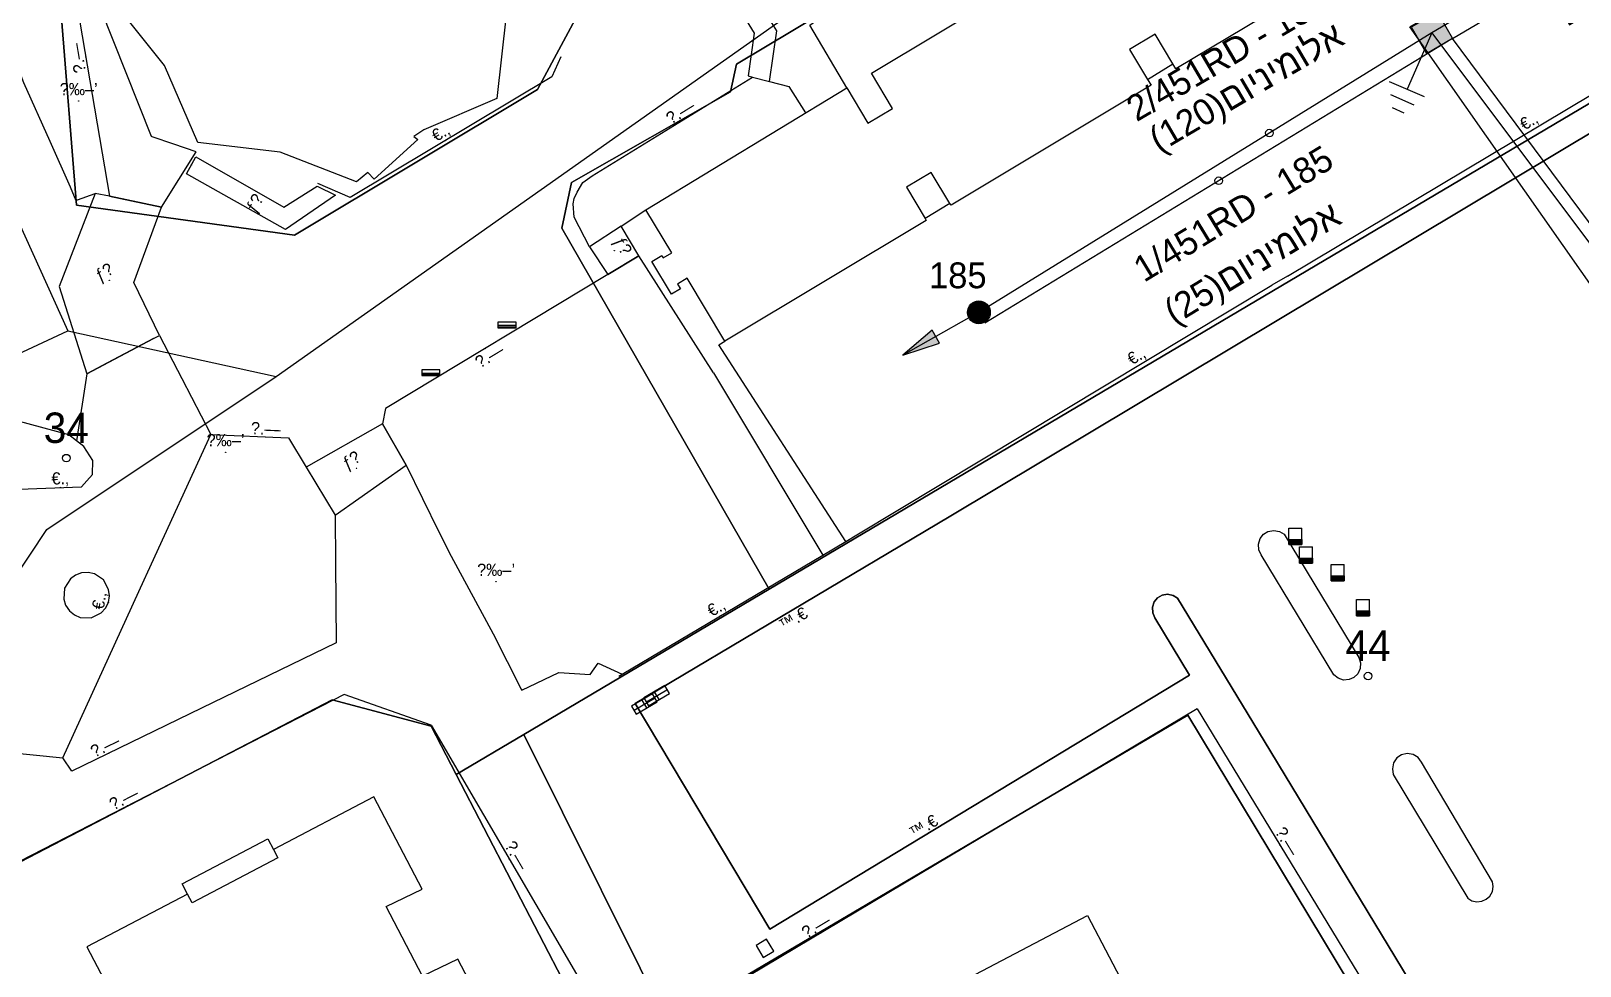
# Model space of a CAD drawing. Header units: metres. Extents: x 218299 to 220222, y 572714 to 574340.
# Drawn here: x 219626.4 to 219728.4, y 573992.4 to 574053.9 of the extents above; entities that cross this region are included whole.
import ezdxf
from ezdxf.enums import TextEntityAlignment as Align

# ---------------------------------------------------------------- set-up
doc = ezdxf.new("R2010")
doc.units = ezdxf.units.M
doc.header["$MEASUREMENT"] = 0
for name, color, linetype in [('1602', 44, 'Continuous'), ('1603', 44, 'Continuous'), ('6011', 10, 'Continuous'), ('6021', 110, 'Continuous'), ('6031', 254, 'Continuous'), ('6321', 7, 'Continuous'), ('6370', 7, 'Continuous'), ('6541', 7, 'Continuous'), ('6561', 7, 'Continuous'), ('6901', 3, 'Continuous'), ('A_POINTS', 2, 'Continuous'), ('M2200', 253, 'Continuous'), ('M2401', 7, 'Continuous'), ('M2404', 7, 'Continuous'), ('M2407', 253, 'Continuous'), ('M2408', 253, 'Continuous'), ('M2412', 253, 'Continuous'), ('M2420', 253, 'Continuous'), ('M2601', 253, 'Continuous'), ('M2602', 253, 'Continuous'), ('M2605', 253, 'Continuous'), ('M2804', 253, 'Continuous'), ('M4903', 253, 'Continuous'), ('M5202', 253, 'Continuous'), ('M5235', 253, 'Continuous'), ('M5250', 253, 'Continuous')]:
    doc.layers.add(name, color=color, linetype=linetype)
doc.styles.add('HEBTXT', font='HEBTXT')
doc.styles.add('MAVAT_HEBTXT', font='HEBTXT')

# ---------------------------------------------------------------- blocks, each defined once
blk = doc.blocks.new('6901')
at = {"layer": 'A_POINTS'}
blk.add_circle((0, 0), 0.25, dxfattribs=at)
at = {"color": 0, "style": 'HEBTXT', "flags": 1}
blk.add_attdef('CODE', (-2.92, 6.4), '', height=1.7, dxfattribs=at)
at = {"color": 0, "style": 'HEBTXT'}
for tag, p in [('PATH', (0.17, 4.71)), ('HTCH', (0.17, 2.71))]:
    blk.add_attdef(tag, text='', height=1.7, dxfattribs=at).set_placement(p, align=Align.MIDDLE_CENTER)
blk = doc.blocks.new('6321')
at = {"color": 0, "const_width": 0.75}
blk.add_lwpolyline([(-0.38, 0, 1), (0.38, 0, 1)], format="xyb", close=True, dxfattribs=at)
at = {"color": 0}
blk.add_circle((0, 0), 0.75, dxfattribs=at)
at = {"color": 0, "style": 'HEBTXT'}
blk.add_attdef('POLE_NUM', (1.75, 1.75), '', height=1.7, dxfattribs=at)
at = {"color": 0, "style": 'HEBTXT', "flags": 1}
blk.add_attdef('MAP_TYPE', (1.73, -0.72), '', height=1.7, dxfattribs=at)
blk = doc.blocks.new('6370')
at = {"color": 0}
blk.add_lwpolyline([(-1, -1), (1, -1), (1, 1), (-1, 1)], close=True, dxfattribs=at)
for points in [[(-0.99, 1.01), (1, 1.01), (-0.99, -1.01)], [(-0.99, -1.01), (1, -1.01), (1, 1.01)]]:
    blk.add_solid(points, dxfattribs=at)
at = {"color": 0, "style": 'HEBTXT'}
blk.add_attdef('POLE_NUM', (2.03, 2.71), '', height=2, dxfattribs=at)
at = {"color": 0, "style": 'HEBTXT', "flags": 1}
blk.add_attdef('MAP_TYPE', (2.06, -0.22), '', height=2, dxfattribs=at)
blk = doc.blocks.new('6541')
at = {"color": 0}
blk.add_lwpolyline([(0.75, 0), (5.75, 0), (3.25, 0.5), (3.25, -0.5), (5.75, 0)], dxfattribs=at)
blk.add_solid([(3.25, -0.5), (3.25, 0.5), (5.75, 0)], dxfattribs=at)
blk = doc.blocks.new('6561')
at = {"color": 0}
blk.add_line((0, 0), (-1.62, -3.72), dxfattribs=at)
at = {"color": 0, "flags": 128}
for points in [[(-2.81, -3.2), (-0.52, -4.2)], [(-2.72, -4.06), (-1.19, -4.73)], [(-2.62, -4.92), (-1.85, -5.26)]]:
    blk.add_lwpolyline(points, dxfattribs=at)
at = {"color": 0, "style": 'HEBTXT'}
for tag, p in [('TYPE', (1.69, -1.64)), ('DESC', (1.69, -4.21))]:
    blk.add_attdef(tag, p, '', height=1.5, dxfattribs=at)
blk = doc.blocks.new('1603')
at = {"layer": 'A_POINTS'}
blk.add_circle((0, 0), 0.25, dxfattribs=at)
at = {"color": 0, "style": 'HEBTXT'}
blk.add_attdef('PARCEL_NUM', text='', height=2, dxfattribs=at).set_placement((0, 1), align=Align.CENTER)
at = {"color": 0, "style": 'HEBTXT', "flags": 1}
blk.add_attdef('LOT_NUM', text='', height=2, dxfattribs=at).set_placement((0, -2.5), align=Align.CENTER)
blk = doc.blocks.new('M2804')
blk.add_circle((0, 0), 0.025)
at = {"style": 'MAVAT_HEBTXT'}
blk.add_attdef('NAME', text='', height=0.8, dxfattribs=at).set_placement((0, 1.59), align=Align.MIDDLE)
blk = doc.blocks.new('M5202')
blk.add_lwpolyline([(-2, -0.53), (2, -0.53), (2, 0.67), (-2, 0.67)], close=True)
for points in [[(-2, 0), (2, 0)], [(-2, -0.33), (2, -0.33)]]:
    blk.add_lwpolyline(points)
at = {"style": 'MAVAT_HEBTXT', "flags": 1}
for tag, p in [('MARK', (0, 1.92)), ('HEIGHT', (0, -1.78)), ('NAME', (0, -4.35))]:
    blk.add_attdef(tag, text='', height=0.8, dxfattribs=at).set_placement(p, align=Align.MIDDLE)
blk = doc.blocks.new('M2404')
blk.add_circle((0, 0), 0.025)
at = {"style": 'MAVAT_HEBTXT'}
blk.add_attdef('NAME', text='', height=0.8, dxfattribs=at).set_placement((0, 1.59), align=Align.MIDDLE)
blk = doc.blocks.new('M2412')
blk.add_circle((0, 0), 0.025)
at = {"style": 'MAVAT_HEBTXT'}
blk.add_attdef('NAME', text='', height=0.8, dxfattribs=at).set_placement((0, 1.59), align=Align.MIDDLE)
blk = doc.blocks.new('M2602')
blk.add_circle((0, 0), 0.025)
at = {"style": 'MAVAT_HEBTXT'}
blk.add_attdef('NAME', text='', height=0.8, dxfattribs=at).set_placement((0, 1.59), align=Align.MIDDLE)
blk = doc.blocks.new('M2605')
blk.add_circle((0, 0), 0.025)
at = {"style": 'MAVAT_HEBTXT'}
blk.add_attdef('NAME', text='', height=0.8, dxfattribs=at).set_placement((0, 1.59), align=Align.MIDDLE)
blk = doc.blocks.new('*U89')
at = {"linetype": 'Continuous'}
for p, q in [((-0.85, 0), (-0.85, -0.66)), ((0.85, 0), (0.85, -0.66))]:
    blk.add_line(p, q, dxfattribs=at)
blk.add_solid([(-0.85, 0), (-0.85, -0.66), (0.85, -0.66)], dxfattribs=at)
at = {"linetype": 'Continuous', "extrusion": (0, 0, -1)}
blk.add_solid([(0.85, 0), (-0.85, 0), (-0.85, -0.66)], dxfattribs=at)
blk = doc.blocks.new('M5235')
for points in [[(-0.85, 1.47), (0.85, 1.47)], [(-0.85, -0.66), (-0.85, 1.47)], [(-0.85, 0), (0.85, 0)], [(0.85, -0.66), (0.85, 1.47)], [(-0.85, -0.66), (0.85, -0.66)]]:
    blk.add_lwpolyline(points)
at = {"linetype": 'Continuous'}
blk.add_blockref('*U89', (0, 0), dxfattribs=at)
at = {"style": 'MAVAT_HEBTXT', "flags": 1}
for tag, p in [('MARK', (0, 2.72)), ('HEIGHT', (0, -1.92)), ('NAME', (0, -4.48))]:
    blk.add_attdef(tag, text='', height=0.8, dxfattribs=at).set_placement(p, align=Align.MIDDLE)
blk = doc.blocks.new('M4903')
blk.add_lwpolyline([(-1.6, -0.59), (1.6, -0.59), (1.6, 0.62), (-1.6, 0.62)], close=True)
for points in [[(-1.57, 0), (1.57, 0)], [(0, 0.62), (0, -0.59)]]:
    blk.add_lwpolyline(points)
at = {"style": 'MAVAT_HEBTXT', "flags": 1}
for tag, p in [('MARK', (0, 1.87)), ('IL', (0, -6.97))]:
    blk.add_attdef(tag, text='', height=0.8, dxfattribs=at).set_placement(p, align=Align.MIDDLE)
at = {"style": 'MAVAT_HEBTXT'}
for tag, p in [('HEIGHT', (0, -1.84)), ('NAME', (0, -4.41))]:
    blk.add_attdef(tag, text='', height=0.8, dxfattribs=at).set_placement(p, align=Align.MIDDLE)
blk = doc.blocks.new('111')
at = {"layer": 'M2200'}
for points in [[(219709.74, 574056.22, 608.61), (219701.75, 574051.42, 608.61), (219701.55, 574051.77, 608.61), (219700.38, 574053.72, 608.61), (219698.7, 574052.71, 608.16), (219699.88, 574050.74, 608.16), (219700.11, 574050.36, 608.16), (219686.94, 574042.46, 608.16), (219686.87, 574042.58, 608.16), (219685.64, 574044.62, 608.16), (219684, 574043.64, 607.71), (219685.23, 574041.59, 607.71), (219685.31, 574041.46, 607.71), (219672.05, 574033.51, 607.71), (219669.57, 574037.65, 607.71), (219668.93, 574037.27, 607.11), (219669.12, 574036.95, 605.46), (219668.53, 574036.6, 605.46), (219667.24, 574038.76, 605.46), (219667.91, 574039.15, 605.46), (219668, 574038.99, 607.26), (219668.55, 574039.32, 607.71), (219666.85, 574042.16, 607.71), (219666.85, 574042.16, 607.71), (219666.85, 574042.16, 607.71), (219680.08, 574050.18, 607.71), (219680.08, 574050.18, 607.71), (219681.47, 574047.86, 607.71), (219683.09, 574048.83, 608.16), (219681.7, 574051.15, 608.16), (219695.01, 574059.13, 608.16)], [(219657.67, 573986.75, 621.06), (219654.47, 573992.86, 621.06), (219652.15, 573991.75, 621.06), (219649.76, 573996.32, 621.06), (219652.13, 573997.46, 621.06), (219648.95, 574003.54, 621.06), (219648.95, 574003.54, 621.06), (219642.34, 574000.07, 621.06), (219642.34, 574000.07, 621.06), (219642.62, 573999.54, 621.06), (219636.97, 573996.58, 621.06), (219636.67, 573997.15, 621.06), (219636.67, 573997.15, 621.06), (219630.04, 573993.68, 621.06), (219633.2, 573987.66, 621.06)]]:
    blk.add_polyline3d(points, dxfattribs=at)
for points in [[(219642.78, 574045.96, 595.38), (219637.35, 574046.59, 596.88), (219635.15, 574051.66, 595.38), (219631.92, 574055.7, 596.73), (219633.79, 574061.04, 595.38), (219633.79, 574061.04, 595.38), (219635.74, 574060.52, 595.38), (219636.6, 574063.43, 594.55), (219645.32, 574068.56, 594.55), (219646.66, 574068.24, 594.96), (219648.05, 574067.9, 595.38), (219648.54, 574069.96, 595.38), (219654.22, 574069.01, 596.88), (219656.52, 574063.99, 595.3), (219659.68, 574059.89, 596.95), (219657.65, 574054.96, 595.38), (219657.04, 574049.49, 596.95), (219652.24, 574047.42, 595.3), (219651.58, 574046.99, 595.53), (219651.83, 574046.79, 594.55), (219648.96, 574044.18, 594.55), (219648.54, 574044.61, 596.58), (219647.8, 574043.99, 596.8)], [(219677.29, 573985.96, 618.14), (219695.92, 573995.73, 618.21), (219698.77, 573990.29, 618.21), (219698.77, 573990.29, 618.21), (219695.87, 573988.77, 618.21), (219698.71, 573983.36, 618.21), (219701.54, 573984.84, 618.21), (219701.54, 573984.84, 618.21), (219704.36, 573979.46, 618.21), (219685.71, 573969.68, 618.21), (219682.89, 573975.05, 618.14), (219682.89, 573975.05, 618.14), (219686.6, 573977, 618.14), (219683.75, 573982.45, 618.14), (219680.13, 573980.55, 618.14), (219680.13, 573980.55, 618.14)]]:
    blk.add_polyline3d(points, close=True, dxfattribs=at)
at = {"layer": 'M2401'}
for points in [[(219717.1, 573991.49, 595.07), (219707.56, 574007.23, 595.07), (219701.86, 574016.61, 595.07), (219701.56, 574016.79, 595.07), (219701.2, 574016.87, 595.07), (219700.84, 574016.8, 595.07), (219700.54, 574016.63, 595.07), (219700.32, 574016.36, 595.07), (219700.2, 574016.01, 595.07), (219700.22, 574015.64, 595.07), (219700.35, 574015.32, 595.07), (219702.65, 574011.55, 595.07), (219675.02, 573994.83, 595.07), (219666.14, 574009.69, 595.07), (219686.81, 574021.97, 595.07), (219729.89, 574047.72, 595.07)], [(219712.14, 574011.56, 594.7), (219707.37, 574019.46, 594.7), (219707.21, 574019.78, 594.7), (219707.18, 574020.16, 594.7), (219707.29, 574020.53, 594.7), (219707.51, 574020.81, 594.7), (219707.81, 574021, 594.7), (219708.19, 574021.07, 594.7), (219708.57, 574021, 594.7), (219708.87, 574020.82, 594.7), (219713.79, 574012.7, 594.7), (219713.9, 574012.36, 594.7), (219713.88, 574011.99, 594.7), (219713.72, 574011.64, 594.7), (219713.47, 574011.4, 594.7), (219713.15, 574011.25, 594.7), (219712.78, 574011.22, 594.7), (219712.42, 574011.34, 594.7), (219712.14, 574011.56, 594.7)], [(219722.58, 573997.94, 595.11), (219717.91, 574005.82, 595.11), (219717.7, 574006.12, 595.11), (219717.36, 574006.33, 595.11), (219716.97, 574006.39, 595.11), (219716.6, 574006.31, 595.11), (219716.3, 574006.11, 595.11), (219716.07, 574005.78, 595.11), (219716, 574005.38, 595.11), (219716.06, 574005.02, 595.11), (219720.96, 573996.87, 595.11), (219721.23, 573996.71, 595.11), (219721.56, 573996.63, 595.11), (219721.89, 573996.67, 595.11), (219722.18, 573996.8, 595.11), (219722.42, 573997.01, 595.11), (219722.58, 573997.31, 595.11), (219722.63, 573997.64, 595.11), (219722.58, 573997.94, 595.11)]]:
    blk.add_polyline3d(points, dxfattribs=at)
at = {"layer": 'M2404'}
for points in [[(219729.89, 574047.72, 593.53), (219686.81, 574021.97, 593.53), (219666.14, 574009.69, 593.53), (219675.02, 573994.83, 593.53), (219702.65, 574011.55, 593.53), (219700.35, 574015.32, 593.53), (219700.22, 574015.64, 593.53), (219700.2, 574016.01, 593.53), (219700.32, 574016.36, 593.53), (219700.54, 574016.63, 593.53), (219700.84, 574016.8, 593.53), (219701.2, 574016.87, 593.53), (219701.56, 574016.79, 593.53), (219701.86, 574016.61, 593.53), (219707.56, 574007.23, 593.53), (219717.1, 573991.49, 593.53)], [(219712.14, 574011.56, 594.7), (219707.37, 574019.46, 594.7), (219707.21, 574019.78, 594.7), (219707.18, 574020.16, 594.7), (219707.29, 574020.53, 594.7), (219707.51, 574020.81, 594.7), (219707.81, 574021, 594.7), (219708.19, 574021.07, 594.7), (219708.57, 574021, 594.7), (219708.87, 574020.82, 594.7), (219713.79, 574012.7, 594.7), (219713.9, 574012.36, 594.7), (219713.88, 574011.99, 594.7), (219713.72, 574011.64, 594.7), (219713.47, 574011.4, 594.7), (219713.15, 574011.25, 594.7), (219712.78, 574011.22, 594.7), (219712.42, 574011.34, 594.7), (219712.14, 574011.56, 594.7)], [(219722.58, 573997.94, 595.11), (219717.91, 574005.82, 595.11), (219717.7, 574006.12, 595.11), (219717.36, 574006.33, 595.11), (219716.97, 574006.39, 595.11), (219716.6, 574006.31, 595.11), (219716.3, 574006.11, 595.11), (219716.07, 574005.78, 595.11), (219716, 574005.38, 595.11), (219716.06, 574005.02, 595.11), (219720.96, 573996.87, 595.11), (219721.23, 573996.71, 595.11), (219721.56, 573996.63, 595.11), (219721.89, 573996.67, 595.11), (219722.18, 573996.8, 595.11), (219722.42, 573997.01, 595.11), (219722.58, 573997.31, 595.11), (219722.63, 573997.64, 595.11), (219722.58, 573997.94, 595.11)]]:
    blk.add_polyline3d(points, dxfattribs=at)
at = {"layer": 'M2407'}
for points in [[(219634.35, 574046.96, 592.18), (219634.3, 574046.97, 592.18), (219630.96, 574055.35, 592.18), (219632.09, 574057.74, 592.18)], [(219699.88, 574050.74, 594.03), (219701.55, 574051.77, 594.03)], [(219637.24, 574045.97, 592.18), (219635.77, 574046.47, 592.18), (219634.35, 574046.96, 592.18)], [(219665.22, 574041.09, 593.31), (219666.85, 574042.16, 593.31)], [(219671.3, 574031.43, 593.46), (219666.38, 574039.12, 593.31)], [(219634.82, 574033.88, 591.73), (219636.29, 574031.06, 591.77)], [(219680.01, 574020.34, 593.61), (219671.65, 574033.27, 593.46), (219672.05, 574033.51, 593.46)], [(219636.29, 574031.06, 591.77), (219638.21, 574027.37, 591.82)], [(219671.3, 574031.43, 593.46), (219678.5, 574019.45, 593.61)], [(219651.06, 574025.35, 593.23), (219653.23, 574020.98, 593.34)], [(219653.23, 574020.98, 593.34), (219654.04, 574019.37, 593.38), (219656.79, 574014.27, 593.38)], [(219656.79, 574014.27, 593.38), (219658.64, 574010.63, 593.46)], [(219658.64, 574010.63, 593.46), (219658.68, 574010.56, 593.46), (219661.13, 574011.73, 593.46), (219663.19, 574011.58, 593.46), (219663.71, 574012.33, 593.46)], [(219663.71, 574012.33, 593.46), (219665.3, 574011.61, 593.46)], [(219636.67, 573997.15, 594.06), (219636.32, 573997.82, 594.06), (219641.97, 574000.77, 594.06), (219642.34, 574000.07, 594.06)]]:
    blk.add_polyline3d(points, dxfattribs=at)
at = {"layer": 'M2408'}
for points in [[(219709.1, 574037.79, 594.28), (219708.07, 574037.21, 594.28)], [(219678.5, 574019.45, 593.61), (219680.01, 574020.34, 593.61)], [(219619.79, 574006.52, 591.68), (219622.58, 574006.69, 591.68), (219628.46, 574006.1, 591.68)]]:
    blk.add_polyline3d(points, dxfattribs=at)
at = {"layer": 'M2412'}
for points in [[(219671.86, 574059.74, 592.86), (219670.74, 574059.06, 592.33), (219673.97, 574053.78, 592.33), (219673.59, 574050.97, 592.33), (219673.86, 574050.89, 592.41), (219675, 574050.59, 592.86), (219675.48, 574053.94, 592.86)], [(219645.21, 574043.71, 592.33), (219646.41, 574043.13, 591.81), (219643.12, 574040.86, 591.81), (219636.6, 574044.53, 591.81), (219637.22, 574045.64, 592.33), (219643.01, 574042.34, 592.33)], [(219634.44, 574033.7, 591.73), (219634.82, 574033.88, 591.73), (219633.14, 574037.37, 591.73), (219634.97, 574042.33, 591.88), (219631.54, 574043.06, 590.98), (219630.6, 574043.22, 590.68), (219630.6, 574043.22, 590.68), (219628.22, 574037.11, 590.68), (219630.04, 574031.37, 590.68)], [(219665.22, 574041.09, 593.31), (219663.14, 574039.72, 592.26), (219664.35, 574037.9, 592.26), (219666.38, 574039.12, 593.31)], [(219646.4, 574022.08, 593.23), (219646.4, 574022.08, 593.23), (219651.06, 574025.35, 593.23), (219649.51, 574028.08, 591.88), (219644.49, 574025.23, 591.88)]]:
    blk.add_polyline3d(points, close=True, dxfattribs=at)
at = {"layer": 'M2420'}
for points in [[(219583.3, 574013), (219588.91, 573991.12), (219595.59, 573991.19), (219610.7, 574003.62), (219618.5, 574005.81), (219622.09, 574008), (219622.91, 574014.38), (219627.41, 574021.12), (219642.5, 574031.19), (219683.59, 574060.19), (219704.09, 574076.19), (219720.7, 574086.81), (219740, 574099.12), (219763.76, 574118.45)], [(219621.3, 574083.19), (219622, 574077.38), (219629.7, 574062.31), (219620.09, 574053.38), (219599.3, 574041.12), (219577.3, 574023.88), (219574.5, 574016.38), (219583.3, 574013), (219628.8, 574034.19)], [(219620.09, 574053.38), (219628.8, 574034.19), (219642.5, 574031.19)]]:
    blk.add_lwpolyline(points, dxfattribs=at)
at = {"layer": 'M2601'}
for points in [[(219624.91, 574053.08, 591.06), (219625.88, 574050.54, 591.06), (219627.6, 574046.67, 591.13)], [(219627.6, 574046.67, 591.13), (219628.94, 574043.66, 591.19)], [(219628.94, 574043.66, 591.19), (219629.21, 574043.04, 591.2)], [(219629.44, 574042.81, 591.21), (219630.6, 574043.22, 591.21)], [(219629.21, 574043.04, 591.2), (219629.33, 574042.77, 591.21), (219629.44, 574042.81, 591.21)], [(219686.87, 574042.58, 594.78), (219685.23, 574041.59, 594.78)]]:
    blk.add_polyline3d(points, dxfattribs=at)
at = {"layer": 'M2602'}
for points in [[(219709.1, 574037.79, 594.93), (219709.1, 574037.79, 594.93), (219732.53, 574051.79, 594.93), (219732.53, 574051.79, 594.93), (219732.61, 574051.88, 594.93), (219732.68, 574051.98, 594.93), (219732.76, 574052.2, 594.93), (219732.77, 574052.27, 594.93), (219733.6, 574062.09, 594.93), (219733.6, 574062.09, 594.93)], [(219680.08, 574050.18, 593.91), (219677.65, 574054.31, 593.91), (219681.44, 574057.05, 593.91), (219681.58, 574056.8, 593.91), (219685.63, 574059.32, 593.91), (219691.01, 574059.45, 594.06)], [(219661.26, 574052.21, 592.86), (219660.67, 574050.91, 592.86), (219647.38, 574042.96, 592.86), (219645.26, 574043.88, 592.86)], [(219680.01, 574020.34, 594.32), (219680.01, 574020.34, 594.32), (219680.74, 574020.78, 594.33), (219708.07, 574037.21, 594.93), (219708.07, 574037.21, 594.93)], [(219623.22, 574023.7, 591.66), (219629.69, 574023.94, 591.66), (219630.05, 574024.34, 591.66), (219630.41, 574024.75, 591.66), (219630.43, 574025.67, 591.66), (219629.85, 574026.58, 591.66), (219629.37, 574026.95, 591.66)], [(219646.4, 574022.08, 593.23), (219646.42, 574018.91, 593.23)], [(219646.42, 574018.91, 593.23), (219646.45, 574013.68, 593.23)], [(219665.06, 574011.47, 594.25), (219665.3, 574011.61, 594.25), (219665.3, 574011.61, 594.25), (219678.5, 574019.45, 594.32), (219678.5, 574019.45, 594.32)], [(219628.58, 574017.26, 591.81), (219628.53, 574016.54, 591.81), (219628.65, 574016.14, 591.81), (219628.9, 574015.78, 591.81), (219629.23, 574015.51, 591.81), (219629.61, 574015.34, 591.81), (219630.34, 574015.32, 591.81), (219630.99, 574015.64, 591.81), (219631.27, 574015.95, 591.81), (219631.46, 574016.33, 591.81), (219631.53, 574016.76, 591.81), (219631.48, 574017.17, 591.81), (219631.14, 574017.81, 591.81), (219630.54, 574018.22, 591.81), (219630.13, 574018.31, 591.81), (219629.7, 574018.28, 591.81), (219629.29, 574018.13, 591.81), (219628.96, 574017.88, 591.81), (219628.58, 574017.26, 591.81)]]:
    blk.add_polyline3d(points, dxfattribs=at)
at = {"layer": 'M2605'}
for points in [[(219633.79, 574061.04, 592.18), (219633.66, 574061.06, 592.18), (219632.8, 574061.21, 592.18), (219630.52, 574059.68, 592.18), (219630.52, 574059.68, 592.18), (219629.25, 574056.45, 592.18), (219631.54, 574043.06, 591.88), (219631.54, 574043.06, 591.88), (219631.54, 574043.06, 591.88), (219633.7, 574042.6, 591.88)], [(219665.22, 574041.09, 593.31), (219663.14, 574039.72, 593.31), (219663.14, 574039.72, 593.31), (219662.12, 574041.67, 593.31), (219662.06, 574042.55, 593.31), (219662.14, 574042.91, 593.31), (219662.33, 574043.31, 593.31), (219662.71, 574043.96, 593.31), (219663.31, 574044.39, 593.31), (219673.86, 574050.88, 593.31), (219673.86, 574050.88, 593.31), (219675, 574050.59, 593.31), (219676.27, 574050.26, 593.31), (219677.36, 574048.53, 593.31)], [(219633.7, 574042.6, 591.88), (219634.97, 574042.33, 591.88), (219637.24, 574045.97, 592.18)], [(219666.38, 574039.12, 593.31), (219664.35, 574037.9, 593.36), (219649.71, 574029.09, 593.23), (219649.51, 574028.08, 593.23), (219649.51, 574028.08, 593.23), (219649.51, 574028.08, 593.23), (219651.06, 574025.35, 593.23)], [(219634.44, 574033.7, 591.73), (219631.04, 574031.9, 591.7)], [(219631.04, 574031.9, 591.7), (219630.04, 574031.37, 591.69), (219629.37, 574026.95, 591.66)], [(219628.85, 574027.36, 591.66), (219623.73, 574028.73, 591.74)], [(219629.37, 574026.95, 591.66), (219628.85, 574027.36, 591.66)], [(219633.83, 574017.82, 592.93), (219634.07, 574018.34, 592.93), (219638.21, 574027.37, 592.93), (219638.21, 574027.37, 592.93), (219643.32, 574027.15, 593.23), (219644.49, 574025.23, 593.23), (219644.49, 574025.23, 593.23), (219646.4, 574022.08, 593.23)], [(219646.45, 574013.68, 593.23), (219637.6, 574009.38, 593.08), (219629.06, 574005.23, 592.93), (219628.46, 574006.1, 592.93), (219628.46, 574006.1, 592.93), (219633.83, 574017.82, 592.93)], [(219652.71, 574008.26, 593.98), (219646.99, 574010.27, 593.98), (219620.3, 573996.57, 594.1), (219613.04, 573992.94, 593.52)], [(219703.15, 574009.34, 595.03), (219669.55, 573989.34, 595.03), (219677.71, 573972.57, 595.18)], [(219703.15, 574009.34, 595.03), (219714.09, 573991.32, 595.38)], [(219652.71, 574008.26, 593.98), (219663.05, 573990.57, 594.58)]]:
    blk.add_polyline3d(points, dxfattribs=at)
at = {"layer": 'M5250'}
blk.add_polyline3d([(219674.8, 573994.18, 593.92), (219674.11, 573993.77, 593.92), (219674.58, 573992.97, 593.92), (219675.27, 573993.38, 593.92), (219674.8, 573994.18, 593.92)], dxfattribs=at)
at = {"layer": 'M2404'}
ref = blk.add_blockref('M2404', (219676.26, 574015.7), dxfattribs=dict(at, xscale=0.5, yscale=0.5, zscale=0.5))
ref.add_attrib('NAME', '™.€', dxfattribs={"layer": '0', "height": 0.8, "rotation": 30.7138, "style": 'MAVAT_HEBTXT'}).set_placement((219676.54, 574015.23), align=Align.MIDDLE)
ref = blk.add_blockref('M2404', (219685.41, 574001.11), dxfattribs=dict(at, xscale=0.5, yscale=0.5, zscale=0.5))
ref.add_attrib('NAME', '™.€', dxfattribs={"layer": '0', "height": 0.8, "rotation": 31.1698, "style": 'MAVAT_HEBTXT'}).set_placement((219685.12, 574001.58), align=Align.MIDDLE)
at = {"layer": 'M2412'}
ref = blk.add_blockref('M2412', (219636.92, 574045.11), dxfattribs=dict(at, xscale=0.5, yscale=0.5, zscale=0.5))
ref.add_attrib('NAME', 'ƒ\x8e', dxfattribs={"layer": '0', "height": 0.8, "rotation": 60.9054, "style": 'MAVAT_HEBTXT'}).set_placement((219641.18, 574042.54), align=Align.MIDDLE)
ref = blk.add_blockref('M2412', (219664.78, 574039.47), dxfattribs=dict(at, xscale=0.5, yscale=0.5, zscale=0.5))
ref.add_attrib('NAME', 'ƒ\x8e', dxfattribs={"layer": '0', "height": 0.8, "rotation": 300.7006, "style": 'MAVAT_HEBTXT'}).set_placement((219665.25, 574039.75), align=Align.MIDDLE)
ref = blk.add_blockref('M2412', (219631.52, 574037.51), dxfattribs=dict(at, xscale=0.5, yscale=0.5, zscale=0.5))
ref.add_attrib('NAME', 'ƒ\x8e', dxfattribs={"layer": '0', "height": 0.8, "rotation": 32.6343, "style": 'MAVAT_HEBTXT'}).set_placement((219631.23, 574037.97), align=Align.MIDDLE)
ref = blk.add_blockref('M2412', (219647.8, 574025.15), dxfattribs=dict(at, xscale=0.5, yscale=0.5, zscale=0.5))
ref.add_attrib('NAME', 'ƒ\x8e', dxfattribs={"layer": '0', "height": 0.8, "rotation": 32.6343, "style": 'MAVAT_HEBTXT'}).set_placement((219647.5, 574025.61), align=Align.MIDDLE)
at = {"layer": 'M2602'}
ref = blk.add_blockref('M2602', (219725.28, 574047.46), dxfattribs=dict(at, xscale=0.5, yscale=0.5, zscale=0.5))
ref.add_attrib('NAME', '€.‚', dxfattribs={"layer": '0', "height": 0.8, "rotation": 30.868, "style": 'MAVAT_HEBTXT'}).set_placement((219725, 574047.93), align=Align.MIDDLE)
ref = blk.add_blockref('M2602', (219653.65, 574046.71), dxfattribs=dict(at, xscale=0.5, yscale=0.5, zscale=0.5))
ref.add_attrib('NAME', '€.‚', dxfattribs={"layer": '0', "height": 0.8, "rotation": 30.8982, "style": 'MAVAT_HEBTXT'}).set_placement((219653.36, 574047.18), align=Align.MIDDLE)
ref = blk.add_blockref('M2602', (219699.44, 574032.02), dxfattribs=dict(at, xscale=0.5, yscale=0.5, zscale=0.5))
ref.add_attrib('NAME', '€.‚', dxfattribs={"layer": '0', "height": 0.8, "rotation": 31.0136, "style": 'MAVAT_HEBTXT'}).set_placement((219699.16, 574032.49), align=Align.MIDDLE)
ref = blk.add_blockref('M2602', (219628.3, 574023.89), dxfattribs=dict(at, xscale=0.5, yscale=0.5, zscale=0.5))
ref.add_attrib('NAME', '€.‚', dxfattribs={"layer": '0', "height": 0.8, "rotation": 2.0982, "style": 'MAVAT_HEBTXT'}).set_placement((219628.28, 574024.43), align=Align.MIDDLE)
ref = blk.add_blockref('M2602', (219631.46, 574016.33), dxfattribs=dict(at, xscale=0.5, yscale=0.5, zscale=0.5))
ref.add_attrib('NAME', '€.‚', dxfattribs={"layer": '0', "height": 0.8, "rotation": 80.3496, "style": 'MAVAT_HEBTXT'}).set_placement((219630.92, 574016.43), align=Align.MIDDLE)
ref = blk.add_blockref('M2602', (219671.78, 574015.46), dxfattribs=dict(at, xscale=0.5, yscale=0.5, zscale=0.5))
ref.add_attrib('NAME', '€.‚', dxfattribs={"layer": '0', "height": 0.8, "rotation": 30.6763, "style": 'MAVAT_HEBTXT'}).set_placement((219671.5, 574015.93), align=Align.MIDDLE)
at = {"layer": 'M2605'}
ref = blk.add_blockref('M2605', (219629.97, 574052.22), dxfattribs=dict(at, xscale=0.5, yscale=0.5, zscale=0.5))
ref.add_attrib('NAME', '\x9a.—', dxfattribs={"layer": '0', "height": 0.8, "rotation": 99.6891, "style": 'MAVAT_HEBTXT'}).set_placement((219629.43, 574052.13), align=Align.MIDDLE)
ref = blk.add_blockref('M2605', (219669.41, 574048.14), dxfattribs=dict(at, xscale=0.5, yscale=0.5, zscale=0.5))
ref.add_attrib('NAME', '\x9a.—', dxfattribs={"layer": '0', "height": 0.8, "rotation": 31.5934, "style": 'MAVAT_HEBTXT'}).set_placement((219669.12, 574048.61), align=Align.MIDDLE)
ref = blk.add_blockref('M2605', (219656.26, 574033.03), dxfattribs=dict(at, xscale=0.5, yscale=0.5, zscale=0.5))
ref.add_attrib('NAME', '\x9a.—', dxfattribs={"layer": '0', "height": 0.8, "rotation": 31.0289, "style": 'MAVAT_HEBTXT'}).set_placement((219656.55, 574032.56), align=Align.MIDDLE)
ref = blk.add_blockref('M2605', (219641.8, 574027.22), dxfattribs=dict(at, xscale=0.5, yscale=0.5, zscale=0.5))
ref.add_attrib('NAME', '\x9a.—', dxfattribs={"layer": '0', "height": 0.8, "rotation": 357.5652, "style": 'MAVAT_HEBTXT'}).set_placement((219641.83, 574027.77), align=Align.MIDDLE)
ref = blk.add_blockref('M2605', (219631.48, 574006.4), dxfattribs=dict(at, xscale=0.5, yscale=0.5, zscale=0.5))
ref.add_attrib('NAME', '\x9a.—', dxfattribs={"layer": '0', "height": 0.8, "rotation": 25.9398, "style": 'MAVAT_HEBTXT'}).set_placement((219631.24, 574006.9), align=Align.MIDDLE)
ref = blk.add_blockref('M2605', (219632.72, 574002.95), dxfattribs=dict(at, xscale=0.5, yscale=0.5, zscale=0.5))
ref.add_attrib('NAME', '\x9a.—', dxfattribs={"layer": '0', "height": 0.8, "rotation": 27.1732, "style": 'MAVAT_HEBTXT'}).set_placement((219632.47, 574003.44), align=Align.MIDDLE)
ref = blk.add_blockref('M2605', (219708.62, 574000.33), dxfattribs=dict(at, xscale=0.5, yscale=0.5, zscale=0.5))
ref.add_attrib('NAME', '\x9a.—', dxfattribs={"layer": '0', "height": 0.8, "rotation": 301.2715, "style": 'MAVAT_HEBTXT'}).set_placement((219709.09, 574000.62), align=Align.MIDDLE)
ref = blk.add_blockref('M2605', (219657.88, 573999.42), dxfattribs=dict(at, xscale=0.5, yscale=0.5, zscale=0.5))
ref.add_attrib('NAME', '\x9a.—', dxfattribs={"layer": '0', "height": 0.8, "rotation": 300.301, "style": 'MAVAT_HEBTXT'}).set_placement((219658.36, 573999.7), align=Align.MIDDLE)
ref = blk.add_blockref('M2605', (219678.34, 573994.57), dxfattribs=dict(at, xscale=0.5, yscale=0.5, zscale=0.5))
ref.add_attrib('NAME', '\x9a.—', dxfattribs={"layer": '0', "height": 0.8, "rotation": 30.7574, "style": 'MAVAT_HEBTXT'}).set_placement((219678.05, 573995.04), align=Align.MIDDLE)
at = {"layer": 'M2804'}
ref = blk.add_blockref('M2804', (219629.51, 574049.31, 599.6), dxfattribs=dict(at, xscale=0.5, yscale=0.5, zscale=0.5))
ref.add_attrib('NAME', '\x8d‰–’', dxfattribs={"layer": '0', "height": 0.8, "style": 'MAVAT_HEBTXT'}).set_placement((219629.51, 574050.1, 599.6), align=Align.MIDDLE)
ref = blk.add_blockref('M2804', (219639.18, 574026.21, 605.7), dxfattribs=dict(at, xscale=0.5, yscale=0.5, zscale=0.5))
ref.add_attrib('NAME', '\x8d‰–’', dxfattribs={"layer": '0', "height": 0.8, "style": 'MAVAT_HEBTXT'}).set_placement((219639.18, 574027.01, 605.7), align=Align.MIDDLE)
ref = blk.add_blockref('M2804', (219656.99, 574017.69, 609.2), dxfattribs=dict(at, xscale=0.5, yscale=0.5, zscale=0.5))
ref.add_attrib('NAME', '\x8d‰–’', dxfattribs={"layer": '0', "height": 0.8, "style": 'MAVAT_HEBTXT'}).set_placement((219656.99, 574018.48, 609.2), align=Align.MIDDLE)
at = {"layer": 'M4903', "xscale": 0.5, "yscale": 0.5, "zscale": 0.5}
for p, rotation in [((219667.56, 574010.19, 593.23), 30.24157335935388), ((219666.75, 574009.64, 593.21), 30.62852182224066)]:
    blk.add_blockref('M4903', p, dxfattribs=dict(at, rotation=rotation))
at = {"layer": 'M5202', "xscale": 0.3, "yscale": 0.3, "zscale": 0.3}
for p in [(219657.7, 574034.56, 592.03), (219652.69, 574031.42, 591.96)]:
    blk.add_blockref('M5202', p, dxfattribs=at)
at = {"layer": 'M5235', "xscale": 0.5, "yscale": 0.5, "zscale": 0.5}
for p in [(219709.61, 574020.48, 594.35), (219710.32, 574019.25, 594.35), (219712.39, 574018.08, 594.35), (219714.06, 574015.78, 594.35)]:
    blk.add_blockref('M5235', p, dxfattribs=at)

msp = doc.modelspace()

# ---------------------------------------------------------------- linework, layer by layer
at = {"layer": '1602'}
for points in [[(219822.6807, 574021.2855), (219814.4393, 574016.4075), (219810.081, 574017.3166), (219797.7199, 574009.9132), (219794.1166, 574010.7726), (219775.6588, 574000.7257), (219772.8035, 574001.5397), (219757.2053, 573993.4875), (219747.9559, 574008.6551), (219751.7608, 574011.1129), (219729.4816, 574049.4651), (219674.9625, 574017.1933), (219661.3227, 574040.9461), (219661.9572, 574043.9608), (219672.4313, 574049.9132), (219672.8279, 574051.7379), (219723.9285, 574082.2931), (219769.0801, 574109.6817)], [(219723.9285, 574082.2931), (219672.8279, 574051.7379), (219672.4313, 574049.9132), (219661.9572, 574043.9608), (219661.3227, 574040.9461), (219674.9625, 574017.1933), (219658.814, 574007.6345), (219654.3705, 574005.0154), (219652.7038, 574008.1882), (219646.1967, 574009.9319), (219608.4264, 573990.3277), (219589.938, 573980.7241), (219577.0421, 574005.7593), (219567.5277, 574023.9848), (219576.0095, 574029.2175), (219598.8201, 574043.3976), (219596.7829, 574046.0182), (219621.3172, 574059.9378)], [(219628.3278, 574055.3044), (219629.3711, 574042.4533), (219643.7082, 574040.4882), (219659.7207, 574050.0816), (219663.2874, 574056.7396)]]:
    msp.add_lwpolyline(points, dxfattribs=at)
for points in [[(219628.3278, 574055.3044), (219628.5655, 574056.9687), (219629.7477, 574059.5225), (219652.8568, 574073.3188), (219663.2874, 574056.7396), (219659.7207, 574050.0816), (219643.7082, 574040.4882), (219629.3711, 574042.4533)], [(219702.5374, 574008.9147), (219669.7937, 573989.6152), (219669.0203, 573987.1679), (219658.814, 574007.6345), (219674.9625, 574017.1933), (219729.4816, 574049.4651), (219751.7608, 574011.1129), (219747.9559, 574008.6551), (219757.2053, 573993.4875), (219734.8839, 573982.1164), (219730.1272, 573980.9051), (219718.3339, 573977.4704), (219719.4197, 573980.91)], [(219624.92, 573957.6921), (219608.4264, 573990.3277), (219646.1967, 574009.9319), (219652.7038, 574008.1882), (219654.3705, 574005.0154), (219668.9227, 573976.9348), (219661.1543, 573972.891), (219625.4492, 573957.0033)], [(219696.906, 573966.4428), (219695.3421, 573966.8305), (219685.1122, 573961.8334), (219681.4612, 573962.5892), (219669.0203, 573987.1679), (219669.7937, 573989.6152), (219702.5374, 574008.9147), (219719.4197, 573980.91), (219718.3339, 573977.4704), (219705.7236, 573970.9205)], [(219685.1122, 573961.8334), (219678.5949, 573958.7172), (219668.9227, 573976.9348), (219654.3705, 574005.0154), (219658.814, 574007.6345), (219669.0203, 573987.1679), (219681.4612, 573962.5892)]]:
    msp.add_lwpolyline(points, close=True, dxfattribs=at)
at = {"layer": '6011'}
msp.add_lwpolyline([(219758.7161, 573994.9604), (219717.1413, 574054.1852), (219750.6998, 574073.6093)], dxfattribs=at)
at = {"layer": '6021'}
for points in [[(219751.943, 574073.3928), (219746.3179, 574070.073), (219718.6019, 574053.8031), (219688.7746, 574035.4107)], [(219718.6019, 574053.8031), (219744.5215, 574019.2749), (219760.3306, 573994.7794)]]:
    msp.add_lwpolyline(points, dxfattribs=at)
at = {"layer": '6031'}
for points in [[(219719.9669, 574053.4346), (219748.0425, 574069.9842), (219749.3307, 574070.7436)], [(219760.7939, 573996.1541), (219745.0395, 574019.6933), (219719.9669, 574053.4346)]]:
    msp.add_lwpolyline(points, dxfattribs=at)
at = {"layer": '6031', "flags": 128}
msp.add_lwpolyline([(219719.9669, 574053.4346), (219689.1715, 574034.7054)], dxfattribs=at)

# ---------------------------------------------------------------- block references
msp.add_blockref('111', (0, 0))
at = {"layer": '1603'}
for p, values in [((219628.6938, 574025.8217), {'PARCEL_NUM': '34'}), ((219714.3996, 574011.486), {'PARCEL_NUM': '44'})]:
    msp.add_blockref('1603', p, dxfattribs=at).add_auto_attribs(values)
at = {"layer": '6321'}
ref = msp.add_blockref('6321', (219688.7746, 574035.4107), dxfattribs=at)
ref.add_attrib('POLE_NUM', '185', (219685.4908, 574036.9967), dxfattribs={"layer": '0', "color": 0, "height": 1.7, "style": 'HEBTXT'})
at = {"layer": '6370'}
ref = msp.add_blockref('6370', (219718.6019, 574053.8031), dxfattribs=dict(at, rotation=30.01999999999073))
ref.add_attrib('POLE_NUM', '1/451RD', (219719.1097, 574058.0036), dxfattribs={"layer": '0', "color": 0, "height": 2, "rotation": 30.02, "style": 'HEBTXT'})
at = {"layer": '6541', "rotation": 209.4215212899354}
msp.add_blockref('6541', (219688.7746, 574035.4107), dxfattribs=at)
at = {"layer": '6561'}
msp.add_blockref('6561', (219718.6019, 574053.8031), dxfattribs=at)
at = {"layer": '6901'}
ref = msp.add_blockref('6901', (219734.6488, 574062.0891), dxfattribs=dict(at, rotation=30.5179))
ref.add_attrib('PATH', '1/451RD - 2/451RD', dxfattribs={"layer": '0', "color": 0, "height": 1.7, "rotation": 30.5179, "style": 'HEBTXT'}).set_placement((219735.6704, 574059.9808), align=Align.MIDDLE_CENTER)
ref.add_attrib('HTCH', '(25)םוינימולא', dxfattribs={"layer": '0', "color": 0, "height": 1.7, "rotation": 30.5179, "style": 'HEBTXT'}).set_placement((219736.6959, 574056.6727), align=Align.MIDDLE_CENTER)
ref = msp.add_blockref('6901', (219707.9024, 574047.2054), dxfattribs=dict(at, rotation=30.41390000000001))
ref.add_attrib('PATH', '2/451RD - 185', dxfattribs={"layer": '0', "color": 0, "height": 1.7, "rotation": 30.4139, "style": 'HEBTXT'}).set_placement((219705.1048, 574052.3874), align=Align.MIDDLE_CENTER)
ref.add_attrib('HTCH', '(120)םוינימולא', dxfattribs={"layer": '0', "color": 0, "height": 1.7, "rotation": 30.4139, "style": 'HEBTXT'}).set_placement((219706.3704, 574050.2314), align=Align.MIDDLE_CENTER)
ref = msp.add_blockref('6901', (219704.5692, 574044.07), dxfattribs=dict(at, rotation=31.30719667203557))
ref.add_attrib('PATH', '1/451RD - 185', dxfattribs={"layer": '0', "color": 0, "height": 1.7, "rotation": 31.307197, "style": 'HEBTXT'}).set_placement((219705.5212, 574041.9149), align=Align.MIDDLE_CENTER)
ref.add_attrib('HTCH', '(25)םוינימולא', dxfattribs={"layer": '0', "color": 0, "height": 1.7, "rotation": 31.307197, "style": 'HEBTXT'}).set_placement((219706.7726, 574038.6651), align=Align.MIDDLE_CENTER)

doc.saveas('drawing.dxf')
